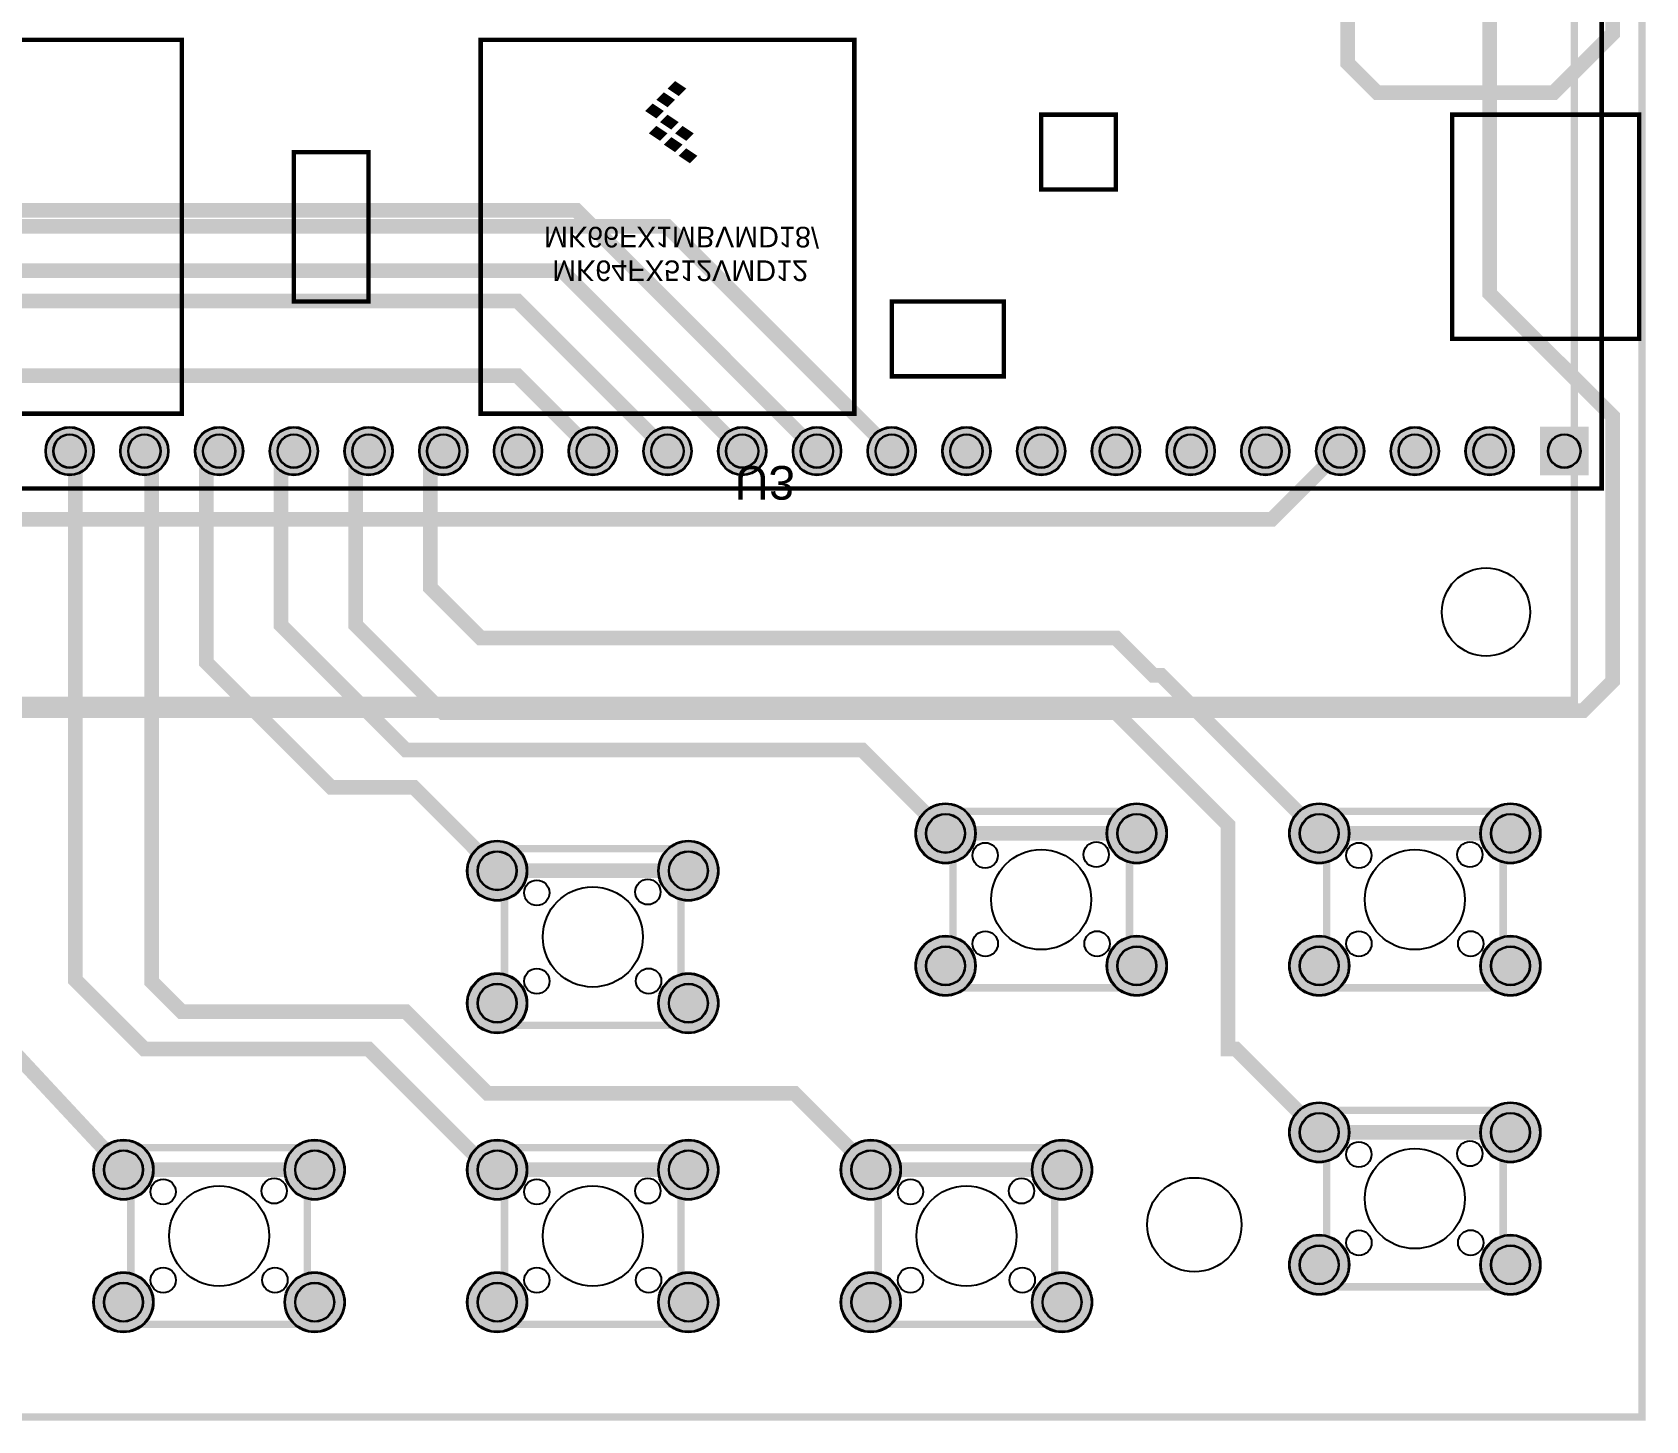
# Model space of a CAD drawing. Header units: millimetres. Extents: x -0.1 to 91.6, y -76.1 to 0.1.
# Drawn here: x 34.3 to 89.1, y -76.1 to -29 of the extents above; entities that cross this region are included whole.
import ezdxf

# ---------------------------------------------------------------- set-up
doc = ezdxf.new("R2010")
doc.units = ezdxf.units.MM
for name, color, linetype, true_color in [('BoardOutLine', 6, 'Continuous', 0xff00ff), ('BottomLayer', 5, 'Continuous', 0x0000ff), ('BottomSilkLayer', 72, 'Continuous', 0x66cc33), ('BottomSolderMaskLayer', 200, 'Continuous', 0xaa00ff), ('Multi-Layer', 9, 'Continuous', 0xc0c0c0), ('TopLayer', 1, 'Continuous', 0xff0000), ('TopSilkLayer', 40, 'Continuous', 0xffcc00), ('TopSolderMaskLayer', 216, 'Continuous', 0x800080)]:
    doc.layers.add(name, color=color, linetype=linetype, true_color=true_color)
doc.styles.get("Standard").update_dxf_attribs({"font": 'arial.ttf'})

msp = doc.modelspace()

# ---------------------------------------------------------------- hatches: boundary and pattern name
at = {"layer": 'BottomSilkLayer'}
for points in [[(56.134, -30.607), (55.88, -30.861), (56.261, -31.115), (56.515, -30.861)], [(55.753, -30.988), (55.499, -31.242), (55.88, -31.496), (56.134, -31.242)], [(55.372, -31.369), (55.118, -31.623), (55.499, -31.877), (55.753, -31.623)], [(55.88, -31.75), (55.626, -32.004), (56.007, -32.258), (56.261, -32.004)], [(55.499, -32.131), (55.245, -32.385), (55.626, -32.639), (55.88, -32.385)], [(56.388, -32.131), (56.134, -32.385), (56.515, -32.639), (56.769, -32.385)], [(56.007, -32.512), (55.753, -32.766), (56.134, -33.02), (56.388, -32.766)], [(56.515, -32.893), (56.261, -33.147), (56.642, -33.401), (56.896, -33.147)]]:
    msp.add_hatch(color=256, dxfattribs=at).paths.add_polyline_path(points)
at = {"layer": 'BottomSolderMaskLayer'}
for points in [[(34.735, -43.18, 1), (36.385, -43.18, 1)], [(37.275, -43.18, 1), (38.925, -43.18, 1)], [(39.815, -43.18, 1), (41.465, -43.18, 1)], [(42.355, -43.18, 1), (44.005, -43.18, 1)], [(44.895, -43.18, 1), (46.545, -43.18, 1)], [(47.435, -43.18, 1), (49.085, -43.18, 1)], [(49.975, -43.18, 1), (51.625, -43.18, 1)], [(52.515, -43.18, 1), (54.165, -43.18, 1)], [(55.055, -43.18, 1), (56.705, -43.18, 1)], [(57.594, -43.18, 1), (59.245, -43.18, 1)], [(60.134, -43.18, 1), (61.785, -43.18, 1)], [(62.674, -43.18, 1), (64.325, -43.18, 1)], [(65.215, -43.18, 1), (66.865, -43.18, 1)], [(67.755, -43.18, 1), (69.405, -43.18, 1)], [(70.295, -43.18, 1), (71.945, -43.18, 1)], [(72.835, -43.18, 1), (74.485, -43.18, 1)], [(75.375, -43.18, 1), (77.025, -43.18, 1)], [(77.915, -43.18, 1), (79.565, -43.18, 1)], [(80.455, -43.18, 1), (82.105, -43.18, 1)], [(82.995, -43.18, 1), (84.645, -43.18, 1)], [(87.185, -42.355), (85.535, -42.355), (85.535, -44.005), (87.185, -44.005)], [(64.305, -56.17, 1), (66.356, -56.17, 1)], [(70.805, -56.17, 1), (72.855, -56.17, 1)], [(77.005, -56.17, 1), (79.055, -56.17, 1)], [(83.504, -56.17, 1), (85.555, -56.17, 1)], [(49.065, -57.44, 1), (51.116, -57.44, 1)], [(55.565, -57.44, 1), (57.615, -57.44, 1)], [(64.305, -60.67, 1), (66.356, -60.67, 1)], [(70.805, -60.67, 1), (72.855, -60.67, 1)], [(77.005, -60.67, 1), (79.055, -60.67, 1)], [(83.504, -60.67, 1), (85.555, -60.67, 1)], [(49.065, -61.94, 1), (51.116, -61.94, 1)], [(55.565, -61.94, 1), (57.615, -61.94, 1)], [(77.005, -66.33, 1), (79.055, -66.33, 1)], [(83.504, -66.33, 1), (85.555, -66.33, 1)], [(36.365, -67.6, 1), (38.416, -67.6, 1)], [(42.865, -67.6, 1), (44.915, -67.6, 1)], [(49.065, -67.6, 1), (51.116, -67.6, 1)], [(55.565, -67.6, 1), (57.615, -67.6, 1)], [(61.765, -67.6, 1), (63.816, -67.6, 1)], [(68.265, -67.6, 1), (70.315, -67.6, 1)], [(77.005, -70.83, 1), (79.055, -70.83, 1)], [(83.504, -70.83, 1), (85.555, -70.83, 1)], [(36.365, -72.1, 1), (38.416, -72.1, 1)], [(42.865, -72.1, 1), (44.915, -72.1, 1)], [(49.065, -72.1, 1), (51.116, -72.1, 1)], [(55.565, -72.1, 1), (57.615, -72.1, 1)], [(61.765, -72.1, 1), (63.816, -72.1, 1)], [(68.265, -72.1, 1), (70.315, -72.1, 1)]]:
    msp.add_hatch(color=256, dxfattribs=at).paths.add_polyline_path(points)
at = {"layer": 'Multi-Layer'}
for points in [[(34.76, -43.18, 1), (36.36, -43.18, 1)], [(37.3, -43.18, 1), (38.9, -43.18, 1)], [(39.84, -43.18, 1), (41.44, -43.18, 1)], [(42.38, -43.18, 1), (43.98, -43.18, 1)], [(44.92, -43.18, 1), (46.52, -43.18, 1)], [(47.46, -43.18, 1), (49.06, -43.18, 1)], [(50, -43.18, 1), (51.6, -43.18, 1)], [(52.54, -43.18, 1), (54.14, -43.18, 1)], [(55.08, -43.18, 1), (56.68, -43.18, 1)], [(57.62, -43.18, 1), (59.22, -43.18, 1)], [(60.16, -43.18, 1), (61.76, -43.18, 1)], [(62.7, -43.18, 1), (64.3, -43.18, 1)], [(65.24, -43.18, 1), (66.84, -43.18, 1)], [(67.78, -43.18, 1), (69.38, -43.18, 1)], [(70.32, -43.18, 1), (71.92, -43.18, 1)], [(72.86, -43.18, 1), (74.46, -43.18, 1)], [(75.4, -43.18, 1), (77, -43.18, 1)], [(77.94, -43.18, 1), (79.54, -43.18, 1)], [(80.48, -43.18, 1), (82.08, -43.18, 1)], [(83.02, -43.18, 1), (84.62, -43.18, 1)], [(87.16, -42.38), (85.56, -42.38), (85.56, -43.98), (87.16, -43.98)], [(64.33, -56.17, 1), (66.33, -56.17, 1)], [(70.83, -56.17, 1), (72.83, -56.17, 1)], [(77.03, -56.17, 1), (79.03, -56.17, 1)], [(83.53, -56.17, 1), (85.53, -56.17, 1)], [(49.09, -57.44, 1), (51.09, -57.44, 1)], [(55.59, -57.44, 1), (57.59, -57.44, 1)], [(64.33, -60.67, 1), (66.33, -60.67, 1)], [(70.83, -60.67, 1), (72.83, -60.67, 1)], [(77.03, -60.67, 1), (79.03, -60.67, 1)], [(83.53, -60.67, 1), (85.53, -60.67, 1)], [(49.09, -61.94, 1), (51.09, -61.94, 1)], [(55.59, -61.94, 1), (57.59, -61.94, 1)], [(77.03, -66.33, 1), (79.03, -66.33, 1)], [(83.53, -66.33, 1), (85.53, -66.33, 1)], [(36.39, -67.6, 1), (38.39, -67.6, 1)], [(42.89, -67.6, 1), (44.89, -67.6, 1)], [(49.09, -67.6, 1), (51.09, -67.6, 1)], [(55.59, -67.6, 1), (57.59, -67.6, 1)], [(61.79, -67.6, 1), (63.79, -67.6, 1)], [(68.29, -67.6, 1), (70.29, -67.6, 1)], [(77.03, -70.83, 1), (79.03, -70.83, 1)], [(83.53, -70.83, 1), (85.53, -70.83, 1)], [(36.39, -72.1, 1), (38.39, -72.1, 1)], [(42.89, -72.1, 1), (44.89, -72.1, 1)], [(49.09, -72.1, 1), (51.09, -72.1, 1)], [(55.59, -72.1, 1), (57.59, -72.1, 1)], [(61.79, -72.1, 1), (63.79, -72.1, 1)], [(68.29, -72.1, 1), (70.29, -72.1, 1)]]:
    msp.add_hatch(color=256, dxfattribs=at).paths.add_polyline_path(points)
at = {"layer": 'TopSolderMaskLayer'}
for points in [[(34.735, -43.18, 1), (36.385, -43.18, 1)], [(37.275, -43.18, 1), (38.925, -43.18, 1)], [(39.815, -43.18, 1), (41.465, -43.18, 1)], [(42.355, -43.18, 1), (44.005, -43.18, 1)], [(44.895, -43.18, 1), (46.545, -43.18, 1)], [(47.435, -43.18, 1), (49.085, -43.18, 1)], [(49.975, -43.18, 1), (51.625, -43.18, 1)], [(52.515, -43.18, 1), (54.165, -43.18, 1)], [(55.055, -43.18, 1), (56.705, -43.18, 1)], [(57.594, -43.18, 1), (59.245, -43.18, 1)], [(60.134, -43.18, 1), (61.785, -43.18, 1)], [(62.674, -43.18, 1), (64.325, -43.18, 1)], [(65.215, -43.18, 1), (66.865, -43.18, 1)], [(67.755, -43.18, 1), (69.405, -43.18, 1)], [(70.295, -43.18, 1), (71.945, -43.18, 1)], [(72.835, -43.18, 1), (74.485, -43.18, 1)], [(75.375, -43.18, 1), (77.025, -43.18, 1)], [(77.915, -43.18, 1), (79.565, -43.18, 1)], [(80.455, -43.18, 1), (82.105, -43.18, 1)], [(82.995, -43.18, 1), (84.645, -43.18, 1)], [(87.185, -42.355), (85.535, -42.355), (85.535, -44.005), (87.185, -44.005)], [(64.305, -56.17, 1), (66.356, -56.17, 1)], [(70.805, -56.17, 1), (72.855, -56.17, 1)], [(77.005, -56.17, 1), (79.055, -56.17, 1)], [(83.504, -56.17, 1), (85.555, -56.17, 1)], [(49.065, -57.44, 1), (51.116, -57.44, 1)], [(55.565, -57.44, 1), (57.615, -57.44, 1)], [(64.305, -60.67, 1), (66.356, -60.67, 1)], [(70.805, -60.67, 1), (72.855, -60.67, 1)], [(77.005, -60.67, 1), (79.055, -60.67, 1)], [(83.504, -60.67, 1), (85.555, -60.67, 1)], [(49.065, -61.94, 1), (51.116, -61.94, 1)], [(55.565, -61.94, 1), (57.615, -61.94, 1)], [(77.005, -66.33, 1), (79.055, -66.33, 1)], [(83.504, -66.33, 1), (85.555, -66.33, 1)], [(36.365, -67.6, 1), (38.416, -67.6, 1)], [(42.865, -67.6, 1), (44.915, -67.6, 1)], [(49.065, -67.6, 1), (51.116, -67.6, 1)], [(55.565, -67.6, 1), (57.615, -67.6, 1)], [(61.765, -67.6, 1), (63.816, -67.6, 1)], [(68.265, -67.6, 1), (70.315, -67.6, 1)], [(77.005, -70.83, 1), (79.055, -70.83, 1)], [(83.504, -70.83, 1), (85.555, -70.83, 1)], [(36.365, -72.1, 1), (38.416, -72.1, 1)], [(42.865, -72.1, 1), (44.915, -72.1, 1)], [(49.065, -72.1, 1), (51.116, -72.1, 1)], [(55.565, -72.1, 1), (57.615, -72.1, 1)], [(61.765, -72.1, 1), (63.816, -72.1, 1)], [(68.265, -72.1, 1), (70.315, -72.1, 1)]]:
    msp.add_hatch(color=256, dxfattribs=at).paths.add_polyline_path(points)

# ---------------------------------------------------------------- linework, layer by layer
at = {"layer": 'BoardOutLine', "const_width": 0.254}
msp.add_lwpolyline([(0, 0), (89, 0), (89, -76), (0, -76), (0, 0)], close=True, dxfattribs=at)
at = {"layer": 'BottomLayer', "const_width": 0.5}
for points in [[(3.701, -15.22), (8.451, -19.97), (8.451, -31.199), (14.3, -37.051), (52.291, -37.051), (58.42, -43.18)], [(60.96, -24.13), (23.87, -24.13), (21, -27), (21, -33), (23, -35), (52.78, -35), (60.96, -43.18)], [(83.82, -27.94), (83.82, -37.821), (88.001, -41.999), (88.001, -51.001), (87, -51.999), (28.001, -51.999), (22.901, -57.099), (22.901, -57.46)], [(3.701, -43.16), (16.51, -43.16), (18.849, -45.499), (76.421, -45.499), (78.74, -43.18)], [(65.33, -56.17), (65.33, -56.17), (71.83, -56.17)], [(78.03, -56.17), (78.03, -56.17), (84.53, -56.17)], [(50.09, -57.44), (50.09, -57.44), (56.59, -57.44)], [(78.03, -66.33), (78.03, -66.33), (84.53, -66.33)], [(37.39, -67.6), (37.39, -67.6), (43.89, -67.6)], [(50.09, -67.6), (50.09, -67.6), (56.59, -67.6)], [(62.79, -67.6), (62.79, -67.6), (69.29, -67.6)]]:
    msp.add_lwpolyline(points, dxfattribs=at)
at = {"layer": 'BottomSilkLayer', "const_width": 0.15}
for points in [[(26.67, -44.45), (26.67, -26.67), (87.63, -26.67), (87.63, -44.45), (26.67, -44.45)], [(62.23, -41.91), (49.53, -41.91), (49.53, -29.21), (62.23, -29.21), (62.23, -41.91)], [(71.12, -31.75), (71.12, -34.29), (68.58, -34.29), (68.58, -31.75), (71.12, -31.75)], [(82.55, -31.75), (82.55, -39.37), (87.63, -39.37), (88.9, -39.37), (88.9, -31.75), (87.63, -31.75), (82.55, -31.75)], [(43.18, -33.02), (43.18, -38.1), (45.72, -38.1), (45.72, -33.02), (43.18, -33.02)], [(63.5, -40.64), (67.31, -40.64), (67.31, -38.1), (63.5, -38.1), (63.5, -40.64)]]:
    msp.add_lwpolyline(points, close=True, dxfattribs=at)
msp.add_lwpolyline([(26.67, -30.48), (27.94, -30.48), (26.67, -29.21), (39.37, -29.21), (39.37, -41.91), (26.67, -41.91), (27.94, -40.64), (26.67, -40.64)], dxfattribs=at)
at = {"layer": 'BottomSolderMaskLayer'}
for points in [[(35.56, -42.613), (35.56, -42.613), (35.56, -42.613)], [(38.1, -42.613), (38.1, -42.613), (38.1, -42.613)], [(40.64, -42.613), (40.64, -42.613), (40.64, -42.613)], [(43.18, -42.613), (43.18, -42.613), (43.18, -42.613)], [(45.72, -42.613), (45.72, -42.613), (45.72, -42.613)], [(48.26, -42.613), (48.26, -42.613), (48.26, -42.613)], [(50.8, -42.613), (50.8, -42.613), (50.8, -42.613)], [(53.34, -42.613), (53.34, -42.613), (53.34, -42.613)], [(55.88, -42.613), (55.88, -42.613), (55.88, -42.613)], [(58.42, -42.613), (58.42, -42.613), (58.42, -42.613)], [(60.96, -42.613), (60.96, -42.613), (60.96, -42.613)], [(63.5, -42.613), (63.5, -42.613), (63.5, -42.613)], [(66.04, -42.613), (66.04, -42.613), (66.04, -42.613)], [(68.58, -42.613), (68.58, -42.613), (68.58, -42.613)], [(71.12, -42.613), (71.12, -42.613), (71.12, -42.613)], [(73.66, -42.613), (73.66, -42.613), (73.66, -42.613)], [(76.2, -42.613), (76.2, -42.613), (76.2, -42.613)], [(78.74, -42.613), (78.74, -42.613), (78.74, -42.613)], [(81.28, -42.613), (81.28, -42.613), (81.28, -42.613)], [(83.82, -42.613), (83.82, -42.613), (83.82, -42.613)], [(86.36, -42.613), (86.36, -42.613), (86.36, -42.613)], [(35.56, -43.747), (35.56, -43.747), (35.56, -43.747)], [(38.1, -43.747), (38.1, -43.747), (38.1, -43.747)], [(40.64, -43.747), (40.64, -43.747), (40.64, -43.747)], [(43.18, -43.747), (43.18, -43.747), (43.18, -43.747)], [(45.72, -43.747), (45.72, -43.747), (45.72, -43.747)], [(48.26, -43.747), (48.26, -43.747), (48.26, -43.747)], [(50.8, -43.747), (50.8, -43.747), (50.8, -43.747)], [(53.34, -43.747), (53.34, -43.747), (53.34, -43.747)], [(55.88, -43.747), (55.88, -43.747), (55.88, -43.747)], [(58.42, -43.747), (58.42, -43.747), (58.42, -43.747)], [(60.96, -43.747), (60.96, -43.747), (60.96, -43.747)], [(63.5, -43.747), (63.5, -43.747), (63.5, -43.747)], [(66.04, -43.747), (66.04, -43.747), (66.04, -43.747)], [(68.58, -43.747), (68.58, -43.747), (68.58, -43.747)], [(71.12, -43.747), (71.12, -43.747), (71.12, -43.747)], [(73.66, -43.747), (73.66, -43.747), (73.66, -43.747)], [(76.2, -43.747), (76.2, -43.747), (76.2, -43.747)], [(78.74, -43.747), (78.74, -43.747), (78.74, -43.747)], [(81.28, -43.747), (81.28, -43.747), (81.28, -43.747)], [(83.82, -43.747), (83.82, -43.747), (83.82, -43.747)], [(86.36, -43.747), (86.36, -43.747), (86.36, -43.747)]]:
    msp.add_lwpolyline(points, close=True, dxfattribs=at)
for centre, radius in [((35.56, -43.18), 0.825), ((38.1, -43.18), 0.825), ((40.64, -43.18), 0.825), ((43.18, -43.18), 0.825), ((45.72, -43.18), 0.825), ((48.26, -43.18), 0.825), ((50.8, -43.18), 0.825), ((53.34, -43.18), 0.825), ((55.88, -43.18), 0.825), ((58.42, -43.18), 0.825), ((60.96, -43.18), 0.825), ((63.5, -43.18), 0.825), ((66.04, -43.18), 0.825), ((68.58, -43.18), 0.825), ((71.12, -43.18), 0.825), ((73.66, -43.18), 0.825), ((76.2, -43.18), 0.825), ((78.74, -43.18), 0.825), ((81.28, -43.18), 0.825), ((83.82, -43.18), 0.825), ((65.33, -56.17), 1.025), ((71.83, -56.17), 1.025), ((78.03, -56.17), 1.025), ((84.53, -56.17), 1.025), ((65.33, -56.17), 0.667), ((71.83, -56.17), 0.667), ((78.03, -56.17), 0.667), ((84.53, -56.17), 0.667), ((50.09, -57.44), 1.025), ((56.59, -57.44), 1.025), ((50.09, -57.44), 0.667), ((56.59, -57.44), 0.667), ((65.33, -60.67), 1.025), ((71.83, -60.67), 1.025), ((78.03, -60.67), 1.025), ((84.53, -60.67), 1.025), ((65.33, -60.67), 0.667), ((71.83, -60.67), 0.667), ((78.03, -60.67), 0.667), ((84.53, -60.67), 0.667), ((50.09, -61.94), 1.025), ((50.09, -61.94), 0.667), ((56.59, -61.94), 1.025), ((56.59, -61.94), 0.667), ((78.03, -66.33), 1.025), ((78.03, -66.33), 0.667), ((84.53, -66.33), 1.025), ((84.53, -66.33), 0.667), ((37.39, -67.6), 1.025), ((43.89, -67.6), 1.025), ((50.09, -67.6), 1.025), ((56.59, -67.6), 1.025), ((62.79, -67.6), 1.025), ((69.29, -67.6), 1.025), ((37.39, -67.6), 0.667), ((43.89, -67.6), 0.667), ((50.09, -67.6), 0.667), ((56.59, -67.6), 0.667), ((62.79, -67.6), 0.667), ((69.29, -67.6), 0.667), ((78.03, -70.83), 1.025), ((78.03, -70.83), 0.667), ((84.53, -70.83), 1.025), ((84.53, -70.83), 0.667), ((37.39, -72.1), 1.025), ((43.89, -72.1), 1.025), ((50.09, -72.1), 1.025), ((56.59, -72.1), 1.025), ((62.79, -72.1), 1.025), ((69.29, -72.1), 1.025), ((37.39, -72.1), 0.667), ((43.89, -72.1), 0.667), ((50.09, -72.1), 0.667), ((56.59, -72.1), 0.667), ((62.79, -72.1), 0.667), ((69.29, -72.1), 0.667)]:
    msp.add_circle(centre, radius, dxfattribs=at)
for centre, start, end in [((35.56, -43.18), 90, 270), ((35.56, -43.18), 270, 90), ((38.1, -43.18), 90, 270), ((38.1, -43.18), 270, 90), ((40.64, -43.18), 90, 270), ((40.64, -43.18), 270, 90), ((43.18, -43.18), 90, 270), ((43.18, -43.18), 270, 90), ((45.72, -43.18), 90, 270), ((45.72, -43.18), 270, 90), ((48.26, -43.18), 90, 270), ((48.26, -43.18), 270, 90), ((50.8, -43.18), 90, 270), ((50.8, -43.18), 270, 90), ((53.34, -43.18), 90, 270), ((53.34, -43.18), 270, 90), ((55.88, -43.18), 90, 270), ((55.88, -43.18), 270, 90), ((58.42, -43.18), 90, 270), ((58.42, -43.18), 270, 90), ((60.96, -43.18), 90, 270), ((60.96, -43.18), 270, 90), ((63.5, -43.18), 90, 270), ((63.5, -43.18), 270, 90), ((66.04, -43.18), 90, 270), ((66.04, -43.18), 270, 90), ((68.58, -43.18), 90, 270), ((68.58, -43.18), 270, 90), ((71.12, -43.18), 90, 270), ((71.12, -43.18), 270, 90), ((73.66, -43.18), 90, 270), ((73.66, -43.18), 270, 90), ((76.2, -43.18), 90, 270), ((76.2, -43.18), 270, 90), ((78.74, -43.18), 90, 270), ((78.74, -43.18), 270, 90), ((81.28, -43.18), 90, 270), ((81.28, -43.18), 270, 90), ((83.82, -43.18), 90, 270), ((83.82, -43.18), 270, 90), ((86.36, -43.18), 90, 270), ((86.36, -43.18), 270, 90)]:
    msp.add_arc(centre, 0.567, start, end, dxfattribs=at)
at = {"layer": 'Multi-Layer'}
for points in [[(35.56, -42.63), (35.56, -42.63), (35.56, -42.63)], [(38.1, -42.63), (38.1, -42.63), (38.1, -42.63)], [(40.64, -42.63), (40.64, -42.63), (40.64, -42.63)], [(43.18, -42.63), (43.18, -42.63), (43.18, -42.63)], [(45.72, -42.63), (45.72, -42.63), (45.72, -42.63)], [(48.26, -42.63), (48.26, -42.63), (48.26, -42.63)], [(50.8, -42.63), (50.8, -42.63), (50.8, -42.63)], [(53.34, -42.63), (53.34, -42.63), (53.34, -42.63)], [(55.88, -42.63), (55.88, -42.63), (55.88, -42.63)], [(58.42, -42.63), (58.42, -42.63), (58.42, -42.63)], [(60.96, -42.63), (60.96, -42.63), (60.96, -42.63)], [(63.5, -42.63), (63.5, -42.63), (63.5, -42.63)], [(66.04, -42.63), (66.04, -42.63), (66.04, -42.63)], [(68.58, -42.63), (68.58, -42.63), (68.58, -42.63)], [(71.12, -42.63), (71.12, -42.63), (71.12, -42.63)], [(73.66, -42.63), (73.66, -42.63), (73.66, -42.63)], [(76.2, -42.63), (76.2, -42.63), (76.2, -42.63)], [(78.74, -42.63), (78.74, -42.63), (78.74, -42.63)], [(81.28, -42.63), (81.28, -42.63), (81.28, -42.63)], [(83.82, -42.63), (83.82, -42.63), (83.82, -42.63)], [(86.36, -42.63), (86.36, -42.63), (86.36, -42.63)], [(35.56, -43.73), (35.56, -43.73), (35.56, -43.73)], [(38.1, -43.73), (38.1, -43.73), (38.1, -43.73)], [(40.64, -43.73), (40.64, -43.73), (40.64, -43.73)], [(43.18, -43.73), (43.18, -43.73), (43.18, -43.73)], [(45.72, -43.73), (45.72, -43.73), (45.72, -43.73)], [(48.26, -43.73), (48.26, -43.73), (48.26, -43.73)], [(50.8, -43.73), (50.8, -43.73), (50.8, -43.73)], [(53.34, -43.73), (53.34, -43.73), (53.34, -43.73)], [(55.88, -43.73), (55.88, -43.73), (55.88, -43.73)], [(58.42, -43.73), (58.42, -43.73), (58.42, -43.73)], [(60.96, -43.73), (60.96, -43.73), (60.96, -43.73)], [(63.5, -43.73), (63.5, -43.73), (63.5, -43.73)], [(66.04, -43.73), (66.04, -43.73), (66.04, -43.73)], [(68.58, -43.73), (68.58, -43.73), (68.58, -43.73)], [(71.12, -43.73), (71.12, -43.73), (71.12, -43.73)], [(73.66, -43.73), (73.66, -43.73), (73.66, -43.73)], [(76.2, -43.73), (76.2, -43.73), (76.2, -43.73)], [(78.74, -43.73), (78.74, -43.73), (78.74, -43.73)], [(81.28, -43.73), (81.28, -43.73), (81.28, -43.73)], [(83.82, -43.73), (83.82, -43.73), (83.82, -43.73)], [(86.36, -43.73), (86.36, -43.73), (86.36, -43.73)]]:
    msp.add_lwpolyline(points, close=True, dxfattribs=at)
for centre, radius in [((35.56, -43.18), 0.8), ((38.1, -43.18), 0.8), ((40.64, -43.18), 0.8), ((43.18, -43.18), 0.8), ((45.72, -43.18), 0.8), ((48.26, -43.18), 0.8), ((50.8, -43.18), 0.8), ((53.34, -43.18), 0.8), ((55.88, -43.18), 0.8), ((58.42, -43.18), 0.8), ((60.96, -43.18), 0.8), ((63.5, -43.18), 0.8), ((66.04, -43.18), 0.8), ((68.58, -43.18), 0.8), ((71.12, -43.18), 0.8), ((73.66, -43.18), 0.8), ((76.2, -43.18), 0.8), ((78.74, -43.18), 0.8), ((81.28, -43.18), 0.8), ((83.82, -43.18), 0.8), ((83.7, -48.65), 1.5), ((65.33, -56.17), 1), ((71.83, -56.17), 1), ((78.03, -56.17), 1), ((84.53, -56.17), 1), ((65.33, -56.17), 0.65), ((71.83, -56.17), 0.65), ((78.03, -56.17), 0.65), ((84.53, -56.17), 0.65), ((50.09, -57.44), 1), ((56.59, -57.44), 1), ((50.09, -57.44), 0.65), ((56.59, -57.44), 0.65), ((65.33, -60.67), 1), ((71.83, -60.67), 1), ((78.03, -60.67), 1), ((84.53, -60.67), 1), ((65.33, -60.67), 0.65), ((71.83, -60.67), 0.65), ((78.03, -60.67), 0.65), ((84.53, -60.67), 0.65), ((50.09, -61.94), 1), ((50.09, -61.94), 0.65), ((56.59, -61.94), 1), ((56.59, -61.94), 0.65), ((78.03, -66.33), 1), ((78.03, -66.33), 0.65), ((84.53, -66.33), 1), ((84.53, -66.33), 0.65), ((37.39, -67.6), 1), ((43.89, -67.6), 1), ((50.09, -67.6), 1), ((56.59, -67.6), 1), ((62.79, -67.6), 1), ((69.29, -67.6), 1), ((37.39, -67.6), 0.65), ((43.89, -67.6), 0.65), ((50.09, -67.6), 0.65), ((56.59, -67.6), 0.65), ((62.79, -67.6), 0.65), ((69.29, -67.6), 0.65), ((73.787, -69.469), 1.6), ((78.03, -70.83), 1), ((78.03, -70.83), 0.65), ((84.53, -70.83), 1), ((84.53, -70.83), 0.65), ((37.39, -72.1), 1), ((43.89, -72.1), 1), ((50.09, -72.1), 1), ((56.59, -72.1), 1), ((62.79, -72.1), 1), ((69.29, -72.1), 1), ((37.39, -72.1), 0.65), ((43.89, -72.1), 0.65), ((50.09, -72.1), 0.65), ((56.59, -72.1), 0.65), ((62.79, -72.1), 0.65), ((69.29, -72.1), 0.65)]:
    msp.add_circle(centre, radius, dxfattribs=at)
for centre, start, end in [((35.56, -43.18), 90, 270), ((35.56, -43.18), 270, 90), ((38.1, -43.18), 90, 270), ((38.1, -43.18), 270, 90), ((40.64, -43.18), 90, 270), ((40.64, -43.18), 270, 90), ((43.18, -43.18), 90, 270), ((43.18, -43.18), 270, 90), ((45.72, -43.18), 90, 270), ((45.72, -43.18), 270, 90), ((48.26, -43.18), 90, 270), ((48.26, -43.18), 270, 90), ((50.8, -43.18), 90, 270), ((50.8, -43.18), 270, 90), ((53.34, -43.18), 90, 270), ((53.34, -43.18), 270, 90), ((55.88, -43.18), 90, 270), ((55.88, -43.18), 270, 90), ((58.42, -43.18), 90, 270), ((58.42, -43.18), 270, 90), ((60.96, -43.18), 90, 270), ((60.96, -43.18), 270, 90), ((63.5, -43.18), 90, 270), ((63.5, -43.18), 270, 90), ((66.04, -43.18), 90, 270), ((66.04, -43.18), 270, 90), ((68.58, -43.18), 90, 270), ((68.58, -43.18), 270, 90), ((71.12, -43.18), 90, 270), ((71.12, -43.18), 270, 90), ((73.66, -43.18), 90, 270), ((73.66, -43.18), 270, 90), ((76.2, -43.18), 90, 270), ((76.2, -43.18), 270, 90), ((78.74, -43.18), 90, 270), ((78.74, -43.18), 270, 90), ((81.28, -43.18), 90, 270), ((81.28, -43.18), 270, 90), ((83.82, -43.18), 90, 270), ((83.82, -43.18), 270, 90), ((86.36, -43.18), 90, 270), ((86.36, -43.18), 270, 90)]:
    msp.add_arc(centre, 0.55, start, end, dxfattribs=at)
at = {"layer": 'TopLayer', "const_width": 0.5}
for points in [[(78.74, -8.89), (78.74, -10.74), (88, -20), (88, -29), (86, -31), (80, -31), (79, -30), (79, -28.2), (78.74, -27.94)], [(3.7, -35.54), (55.86, -35.54), (63.5, -43.18)], [(3.7, -38.08), (50.78, -38.08), (55.88, -43.18)], [(3.7, -40.62), (50.78, -40.62), (53.34, -43.18)], [(33.02, -43.18), (33.15, -63.05), (37.39, -67.6)], [(35.56, -43.18), (35.751, -43.571), (35.751, -61.151), (38.1, -63.5), (45.72, -63.5), (49.82, -67.6), (50.091, -67.6)], [(38.1, -43.18), (38.349, -43.571), (38.349, -61.209), (39.37, -62.23), (46.99, -62.23), (49.759, -65.001), (60.193, -65.001), (62.791, -67.6)], [(40.204, -43.571), (40.204, -50.364), (44.45, -54.61), (47.26, -54.61), (50.09, -57.44)], [(42.743, -43.571), (42.743, -49.093), (46.99, -53.34), (62.499, -53.34), (65.329, -56.17)], [(45.283, -43.571), (45.283, -49.093), (48.26, -52.07), (71.12, -52.07), (74.93, -55.88), (74.93, -63.5), (75.2, -63.5), (78.03, -66.33)], [(47.824, -43.571), (47.824, -47.824), (49.53, -49.53), (71.12, -49.53), (72.39, -50.8), (72.66, -50.8), (78.03, -56.17)]]:
    msp.add_lwpolyline(points, dxfattribs=at)
at = {"layer": 'TopSilkLayer', "const_width": 0.254}
for points in [[(1.7, -1.65), (86.7, -1.65), (86.7, -51.65), (1.7, -51.65), (1.7, -1.65)], [(71.58, -61.42), (65.58, -61.42), (65.58, -55.42), (71.58, -55.42), (71.58, -61.42)], [(84.28, -61.42), (78.28, -61.42), (78.28, -55.42), (84.28, -55.42), (84.28, -61.42)], [(56.34, -62.69), (50.34, -62.69), (50.34, -56.69), (56.34, -56.69), (56.34, -62.69)], [(84.28, -71.58), (78.28, -71.58), (78.28, -65.58), (84.28, -65.58), (84.28, -71.58)], [(43.64, -72.85), (37.64, -72.85), (37.64, -66.85), (43.64, -66.85), (43.64, -72.85)], [(56.34, -72.85), (50.34, -72.85), (50.34, -66.85), (56.34, -66.85), (56.34, -72.85)], [(69.04, -72.85), (63.04, -72.85), (63.04, -66.85), (69.04, -66.85), (69.04, -72.85)]]:
    msp.add_lwpolyline(points, close=True, dxfattribs=at)
at = {"layer": 'TopSilkLayer'}
for centre, radius in [((70.452, -56.891), 0.43), ((83.152, -56.891), 0.43), ((66.678, -56.918), 0.43), ((68.58, -58.42), 1.7), ((79.378, -56.918), 0.43), ((81.28, -58.42), 1.7), ((51.438, -58.188), 0.43), ((53.34, -59.69), 1.7), ((55.212, -58.161), 0.43), ((66.68, -59.92), 0.43), ((70.478, -59.918), 0.43), ((79.38, -59.92), 0.43), ((83.178, -59.918), 0.43), ((51.44, -61.19), 0.43), ((55.238, -61.188), 0.43), ((79.378, -67.078), 0.43), ((81.28, -68.58), 1.7), ((83.152, -67.051), 0.43), ((38.738, -68.348), 0.43), ((42.512, -68.321), 0.43), ((51.438, -68.348), 0.43), ((55.212, -68.321), 0.43), ((64.138, -68.348), 0.43), ((67.912, -68.321), 0.43), ((40.64, -69.85), 1.7), ((53.34, -69.85), 1.7), ((66.04, -69.85), 1.7), ((79.38, -70.08), 0.43), ((83.178, -70.078), 0.43), ((38.74, -71.35), 0.43), ((42.538, -71.348), 0.43), ((51.44, -71.35), 0.43), ((55.238, -71.348), 0.43), ((64.14, -71.35), 0.43), ((67.938, -71.348), 0.43)]:
    msp.add_circle(centre, radius, dxfattribs=at)
at = {"layer": 'TopSolderMaskLayer'}
for points in [[(35.56, -42.613), (35.56, -42.613), (35.56, -42.613)], [(38.1, -42.613), (38.1, -42.613), (38.1, -42.613)], [(40.64, -42.613), (40.64, -42.613), (40.64, -42.613)], [(43.18, -42.613), (43.18, -42.613), (43.18, -42.613)], [(45.72, -42.613), (45.72, -42.613), (45.72, -42.613)], [(48.26, -42.613), (48.26, -42.613), (48.26, -42.613)], [(50.8, -42.613), (50.8, -42.613), (50.8, -42.613)], [(53.34, -42.613), (53.34, -42.613), (53.34, -42.613)], [(55.88, -42.613), (55.88, -42.613), (55.88, -42.613)], [(58.42, -42.613), (58.42, -42.613), (58.42, -42.613)], [(60.96, -42.613), (60.96, -42.613), (60.96, -42.613)], [(63.5, -42.613), (63.5, -42.613), (63.5, -42.613)], [(66.04, -42.613), (66.04, -42.613), (66.04, -42.613)], [(68.58, -42.613), (68.58, -42.613), (68.58, -42.613)], [(71.12, -42.613), (71.12, -42.613), (71.12, -42.613)], [(73.66, -42.613), (73.66, -42.613), (73.66, -42.613)], [(76.2, -42.613), (76.2, -42.613), (76.2, -42.613)], [(78.74, -42.613), (78.74, -42.613), (78.74, -42.613)], [(81.28, -42.613), (81.28, -42.613), (81.28, -42.613)], [(83.82, -42.613), (83.82, -42.613), (83.82, -42.613)], [(86.36, -42.613), (86.36, -42.613), (86.36, -42.613)], [(35.56, -43.747), (35.56, -43.747), (35.56, -43.747)], [(38.1, -43.747), (38.1, -43.747), (38.1, -43.747)], [(40.64, -43.747), (40.64, -43.747), (40.64, -43.747)], [(43.18, -43.747), (43.18, -43.747), (43.18, -43.747)], [(45.72, -43.747), (45.72, -43.747), (45.72, -43.747)], [(48.26, -43.747), (48.26, -43.747), (48.26, -43.747)], [(50.8, -43.747), (50.8, -43.747), (50.8, -43.747)], [(53.34, -43.747), (53.34, -43.747), (53.34, -43.747)], [(55.88, -43.747), (55.88, -43.747), (55.88, -43.747)], [(58.42, -43.747), (58.42, -43.747), (58.42, -43.747)], [(60.96, -43.747), (60.96, -43.747), (60.96, -43.747)], [(63.5, -43.747), (63.5, -43.747), (63.5, -43.747)], [(66.04, -43.747), (66.04, -43.747), (66.04, -43.747)], [(68.58, -43.747), (68.58, -43.747), (68.58, -43.747)], [(71.12, -43.747), (71.12, -43.747), (71.12, -43.747)], [(73.66, -43.747), (73.66, -43.747), (73.66, -43.747)], [(76.2, -43.747), (76.2, -43.747), (76.2, -43.747)], [(78.74, -43.747), (78.74, -43.747), (78.74, -43.747)], [(81.28, -43.747), (81.28, -43.747), (81.28, -43.747)], [(83.82, -43.747), (83.82, -43.747), (83.82, -43.747)], [(86.36, -43.747), (86.36, -43.747), (86.36, -43.747)]]:
    msp.add_lwpolyline(points, close=True, dxfattribs=at)
for centre, radius in [((35.56, -43.18), 0.825), ((38.1, -43.18), 0.825), ((40.64, -43.18), 0.825), ((43.18, -43.18), 0.825), ((45.72, -43.18), 0.825), ((48.26, -43.18), 0.825), ((50.8, -43.18), 0.825), ((53.34, -43.18), 0.825), ((55.88, -43.18), 0.825), ((58.42, -43.18), 0.825), ((60.96, -43.18), 0.825), ((63.5, -43.18), 0.825), ((66.04, -43.18), 0.825), ((68.58, -43.18), 0.825), ((71.12, -43.18), 0.825), ((73.66, -43.18), 0.825), ((76.2, -43.18), 0.825), ((78.74, -43.18), 0.825), ((81.28, -43.18), 0.825), ((83.82, -43.18), 0.825), ((65.33, -56.17), 1.025), ((71.83, -56.17), 1.025), ((78.03, -56.17), 1.025), ((84.53, -56.17), 1.025), ((65.33, -56.17), 0.667), ((71.83, -56.17), 0.667), ((78.03, -56.17), 0.667), ((84.53, -56.17), 0.667), ((50.09, -57.44), 1.025), ((56.59, -57.44), 1.025), ((50.09, -57.44), 0.667), ((56.59, -57.44), 0.667), ((65.33, -60.67), 1.025), ((71.83, -60.67), 1.025), ((78.03, -60.67), 1.025), ((84.53, -60.67), 1.025), ((65.33, -60.67), 0.667), ((71.83, -60.67), 0.667), ((78.03, -60.67), 0.667), ((84.53, -60.67), 0.667), ((50.09, -61.94), 1.025), ((50.09, -61.94), 0.667), ((56.59, -61.94), 1.025), ((56.59, -61.94), 0.667), ((78.03, -66.33), 1.025), ((78.03, -66.33), 0.667), ((84.53, -66.33), 1.025), ((84.53, -66.33), 0.667), ((37.39, -67.6), 1.025), ((43.89, -67.6), 1.025), ((50.09, -67.6), 1.025), ((56.59, -67.6), 1.025), ((62.79, -67.6), 1.025), ((69.29, -67.6), 1.025), ((37.39, -67.6), 0.667), ((43.89, -67.6), 0.667), ((50.09, -67.6), 0.667), ((56.59, -67.6), 0.667), ((62.79, -67.6), 0.667), ((69.29, -67.6), 0.667), ((78.03, -70.83), 1.025), ((78.03, -70.83), 0.667), ((84.53, -70.83), 1.025), ((84.53, -70.83), 0.667), ((37.39, -72.1), 1.025), ((43.89, -72.1), 1.025), ((50.09, -72.1), 1.025), ((56.59, -72.1), 1.025), ((62.79, -72.1), 1.025), ((69.29, -72.1), 1.025), ((37.39, -72.1), 0.667), ((43.89, -72.1), 0.667), ((50.09, -72.1), 0.667), ((56.59, -72.1), 0.667), ((62.79, -72.1), 0.667), ((69.29, -72.1), 0.667)]:
    msp.add_circle(centre, radius, dxfattribs=at)
for centre, start, end in [((35.56, -43.18), 90, 270), ((35.56, -43.18), 270, 90), ((38.1, -43.18), 90, 270), ((38.1, -43.18), 270, 90), ((40.64, -43.18), 90, 270), ((40.64, -43.18), 270, 90), ((43.18, -43.18), 90, 270), ((43.18, -43.18), 270, 90), ((45.72, -43.18), 90, 270), ((45.72, -43.18), 270, 90), ((48.26, -43.18), 90, 270), ((48.26, -43.18), 270, 90), ((50.8, -43.18), 90, 270), ((50.8, -43.18), 270, 90), ((53.34, -43.18), 90, 270), ((53.34, -43.18), 270, 90), ((55.88, -43.18), 90, 270), ((55.88, -43.18), 270, 90), ((58.42, -43.18), 90, 270), ((58.42, -43.18), 270, 90), ((60.96, -43.18), 90, 270), ((60.96, -43.18), 270, 90), ((63.5, -43.18), 90, 270), ((63.5, -43.18), 270, 90), ((66.04, -43.18), 90, 270), ((66.04, -43.18), 270, 90), ((68.58, -43.18), 90, 270), ((68.58, -43.18), 270, 90), ((71.12, -43.18), 90, 270), ((71.12, -43.18), 270, 90), ((73.66, -43.18), 90, 270), ((73.66, -43.18), 270, 90), ((76.2, -43.18), 90, 270), ((76.2, -43.18), 270, 90), ((78.74, -43.18), 90, 270), ((78.74, -43.18), 270, 90), ((81.28, -43.18), 90, 270), ((81.28, -43.18), 270, 90), ((83.82, -43.18), 90, 270), ((83.82, -43.18), 270, 90), ((86.36, -43.18), 90, 270), ((86.36, -43.18), 270, 90)]:
    msp.add_arc(centre, 0.567, start, end, dxfattribs=at)

# ---------------------------------------------------------------- texts
at = {"layer": 'BottomSilkLayer', "text_generation_flag": 2}
for s, height, p in [('MK66FX1MBVMD18/', 0.70003, (51.68, -35.56)), ('MK64FX512VMD12', 0.70003, (51.96, -36.703)), ('U3', 1.143, (58.165, -43.688))]:
    msp.add_text(s, height=height, rotation=180, dxfattribs=at).set_placement(p)

doc.saveas('drawing.dxf')
